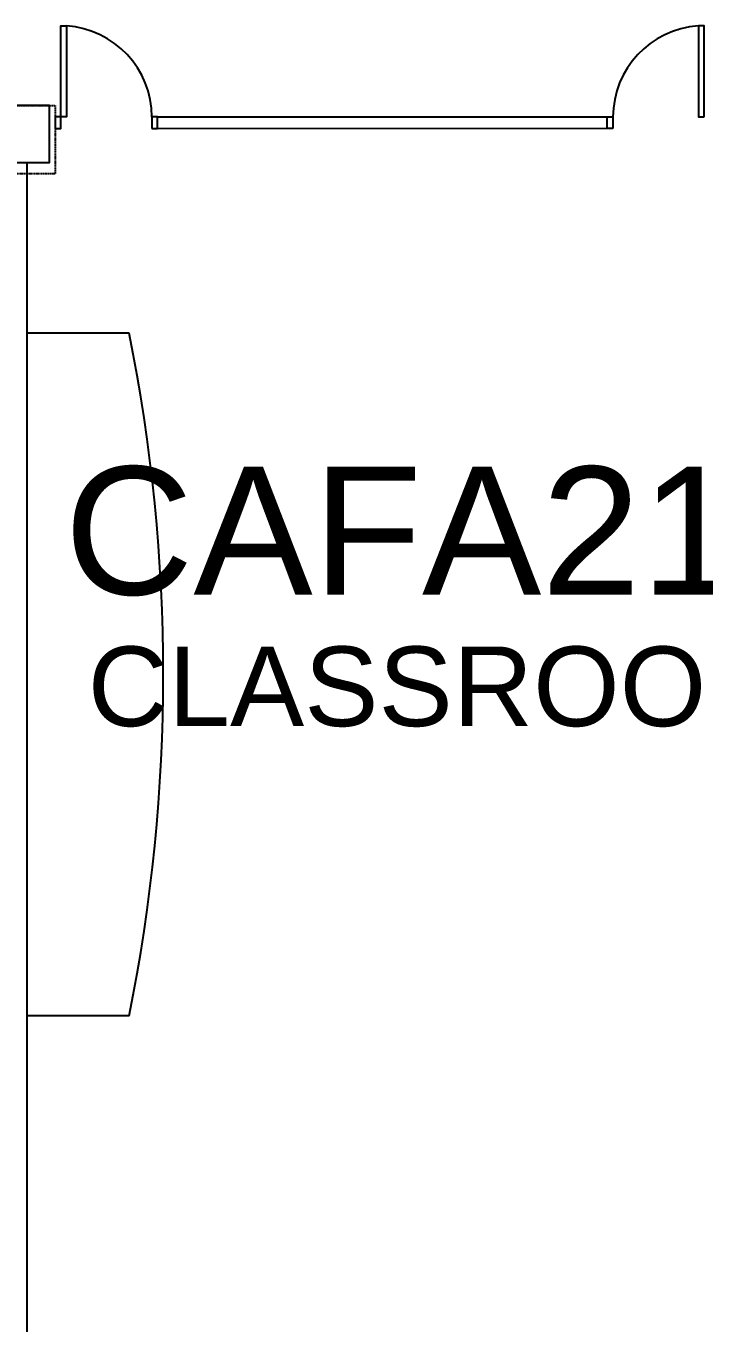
# Model space of a CAD drawing. Header units: millimetres. Extents: x -616979 to 2364082, y 43054 to 1637649.
# Drawn here: x -385476 to -379520, y 75550 to 86949 of the extents above; entities that cross this region are included whole.
import ezdxf

# ---------------------------------------------------------------- set-up
doc = ezdxf.new("R2010")
doc.units = ezdxf.units.MM
doc.linetypes.add('HIDDEN', pattern=[0.375, 0.25, -0.125])
for name, color, linetype in [('a-columns', 7, 'Continuous'), ('a-door', 1, 'Continuous'), ('a-furniture', 1, 'Continuous'), ('a-label', 9, 'Continuous'), ('a-wall', 5, 'Continuous')]:
    doc.layers.add(name, color=color, linetype=linetype)
doc.styles.add('-kitz', font='arial.ttf')
doc.styles.add('style1', font='arial.ttf')

msp = doc.modelspace()

# ---------------------------------------------------------------- linework, layer by layer
at = {"layer": 'a-columns', "linetype": 'HIDDEN'}
msp.add_lwpolyline([(-385819.635, 86249.101), (-385219.635, 86249.101), (-385219.635, 85649.101), (-385819.635, 85649.101)], close=True, dxfattribs=at)
at = {"layer": 'a-columns'}
msp.add_lwpolyline([(-385269.635, 86249.101), (-385769.635, 86249.101), (-385769.635, 85749.101), (-385269.635, 85749.101)], close=True, dxfattribs=at)
at = {"layer": 'a-door'}
for points in [[(-385169.634, 86148.937), (-385169.634, 86948.937), (-385119.634, 86948.937), (-385119.634, 86148.937)], [(-379519.638, 86148.937), (-379519.638, 86948.937), (-379569.638, 86948.937), (-379569.638, 86148.937)], [(-385219.634, 86049.096), (-385169.634, 86049.096), (-385169.637, 86149.101), (-385219.637, 86149.101)], [(-384369.634, 86049.096), (-384319.634, 86049.096), (-384319.637, 86149.101), (-384369.637, 86149.101)], [(-380319.638, 86049.096), (-380369.638, 86049.096), (-380369.635, 86149.101), (-380319.635, 86149.101)]]:
    msp.add_lwpolyline(points, close=True, dxfattribs=at)
for centre, start, end in [((-385172.52, 86147.794), 0.0815471, 86.2232324), ((-379516.753, 86147.794), 93.7767676, 179.9184529)]:
    msp.add_arc(centre, 802.886, start, end, dxfattribs=at)
at = {"layer": 'a-furniture', "color": 8}
for p, q in [((-384569.635, 84249.339), (-385469.635, 84249.339)), ((-384569.635, 78249.339), (-385469.635, 78249.339))]:
    msp.add_line(p, q, dxfattribs=at)
msp.add_arc((-399419.635, 81249.339), 15150, 348.5788137, 11.4211863, dxfattribs=at)
at = {"layer": 'a-wall'}
for p, q in [((-384319.637, 86149.101), (-380369.637, 86149.178)), ((-384369.634, 86049.12), (-380369.637, 86049.178)), ((-385469.635, 85749.271), (-385469.635, 73899.271))]:
    msp.add_line(p, q, dxfattribs=at)

# ---------------------------------------------------------------- texts
at = {"layer": 'a-label', "color": 5, "style": 'style1'}
msp.add_text('CAFA211', height=1125, dxfattribs=at).set_placement((-385139.954, 81951.374))
at = {"layer": 'a-label', "color": 7, "style": '-kitz'}
msp.add_text('CLASSROOM', height=700, dxfattribs=at).set_placement((-384933.703, 80795.446))

doc.saveas('drawing.dxf')
